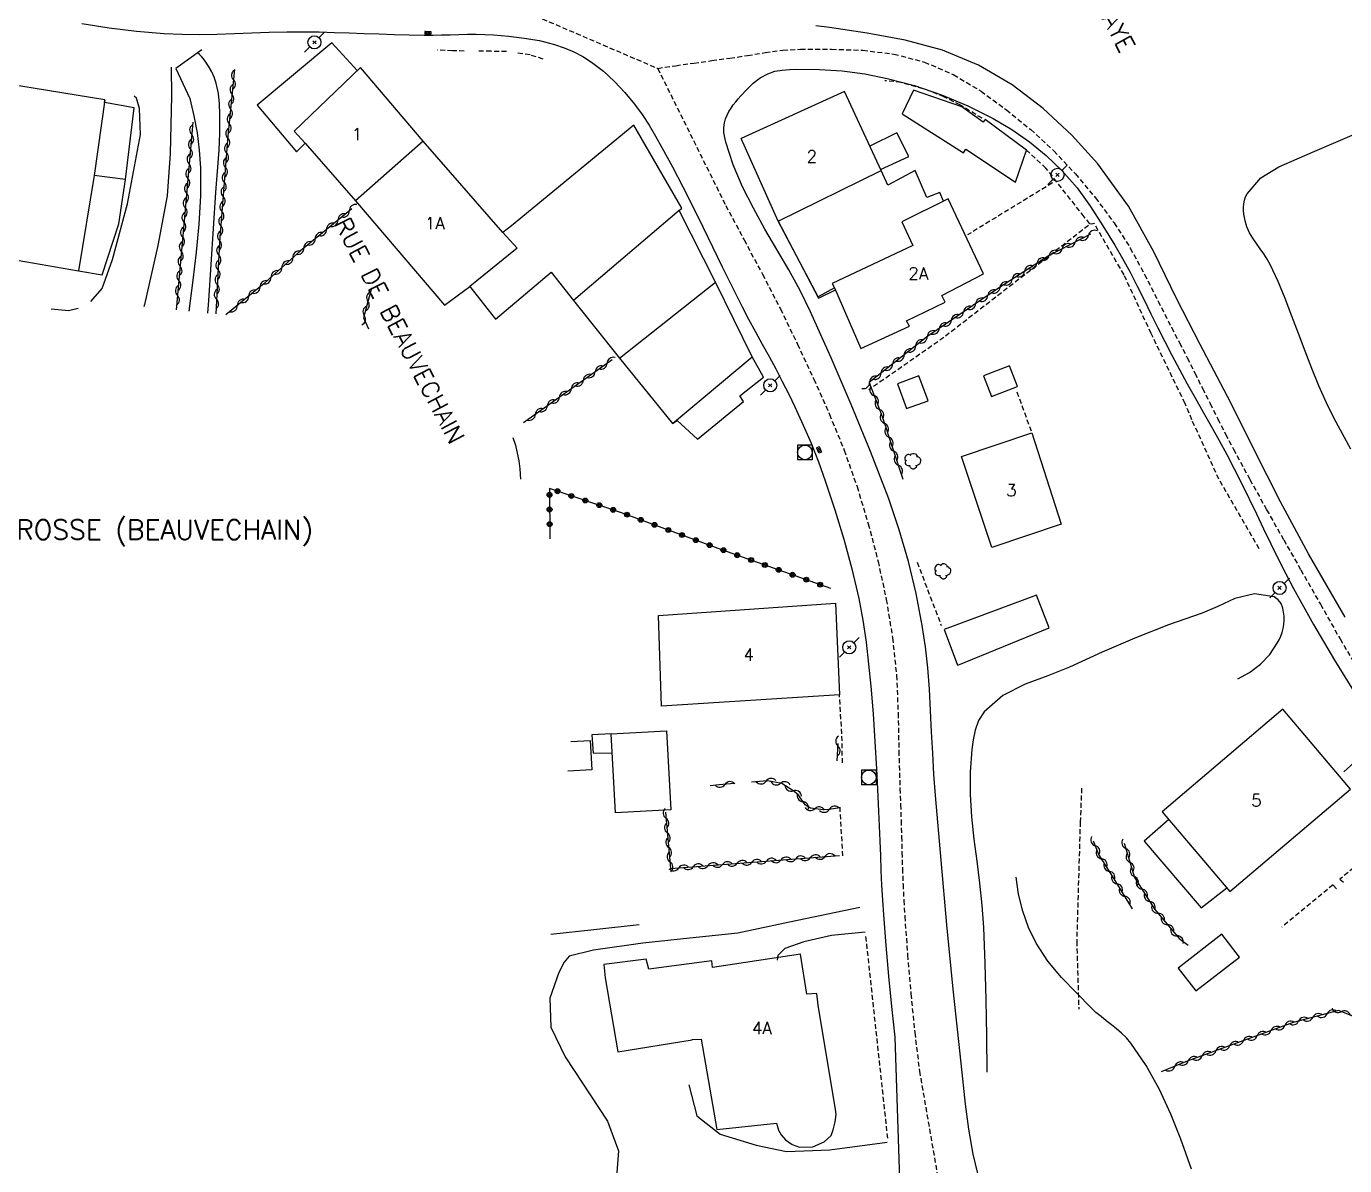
# Model space of a CAD drawing. Header units: millimetres. Extents: x 176000 to 177001, y 163000 to 164001.
# Drawn here: x 176378.6 to 176513.4, y 163182.1 to 163298.6 of the extents above; entities that cross this region are included whole.
import ezdxf
from ezdxf.enums import TextEntityAlignment as Align

# ---------------------------------------------------------------- set-up
doc = ezdxf.new("R2010")
doc.units = ezdxf.units.MM
doc.linetypes.add('DASHED', pattern=[0.75, 0.5, -0.25])
doc.layers.get('0').update_dxf_attribs({"linetype": 'CONTINUOUS'})
for name, color, linetype in [('W0001', 6, 'DASHED'), ('W0008', 7, 'CONTINUOUS'), ('W0014', 7, 'CONTINUOUS'), ('W0017', 7, 'CONTINUOUS'), ('W0101', 7, 'CONTINUOUS'), ('W0104', 1, 'CONTINUOUS'), ('W0112', 1, 'DASHED'), ('W0120', 7, 'CONTINUOUS'), ('W0211', 2, 'CONTINUOUS'), ('W0300', 7, 'CONTINUOUS'), ('W0310', 3, 'CONTINUOUS'), ('W0323', 7, 'CONTINUOUS'), ('W0401', 7, 'CONTINUOUS'), ('W0420', 7, 'CONTINUOUS'), ('W0473', 7, 'CONTINUOUS'), ('W0510', 5, 'CONTINUOUS'), ('W0980', 7, 'CONTINUOUS'), ('W0989', 7, 'CONTINUOUS'), ('W0991', 7, 'CONTINUOUS'), ('W1102', 7, 'CONTINUOUS')]:
    doc.layers.add(name, color=color, linetype=linetype)
doc.styles.get("Standard").update_dxf_attribs({"font": 'romans.shx', "width": 0.85})

# ---------------------------------------------------------------- blocks, each defined once
blk = doc.blocks.new('T473')
for p, q in [((-0.166667, 0.166667), (0.166667, -0.166667)), ((-0.166667, -0.166667), (0.166667, 0.166667)), ((0.500001, 0.500001), (1.000002, 1.000002)), ((-1.000002, -1.000002), (-0.500001, -0.500001))]:
    blk.add_line(p, q)
blk.add_ellipse((0, 0), major_axis=(0.471405, 0.471405), ratio=1, start_param=5.4977871438, end_param=11.780972451)
blk = doc.blocks.new('T300')
for p, q in [((-0.8, 0.51), (-0.86, 0.34)), ((-0.86, 0.34), (-0.86, 0.17)), ((-0.86, 0.17), (-0.74, 0.06)), ((-0.69, 0.63), (-0.8, 0.51)), ((-0.8, -0.06), (-0.74, 0.06)), ((-0.74, 0.06), (-0.69, 0.11)), ((-0.57, 0.69), (-0.69, 0.63)), ((-0.46, 0.69), (-0.57, 0.69)), ((-0.29, 0.63), (-0.46, 0.69)), ((-0.29, 0.63), (-0.17, 0.74)), ((-0.23, 0.57), (-0.29, 0.63)), ((-0.17, 0.74), (-0.06, 0.8)), ((-0.06, 0.8), (0.06, 0.8)), ((0.06, 0.8), (0.23, 0.74)), ((0.23, 0.74), (0.34, 0.63)), ((0.34, 0.63), (0.4, 0.51)), ((0.46, 0.46), (0.34, 0.46)), ((0.4, 0.51), (0.4, 0.46)), ((0.57, 0.4), (0.46, 0.46)), ((0.57, 0.4), (0.69, 0.29)), ((0.69, 0.29), (0.74, 0.17)), ((0.74, 0.06), (0.69, -0.17)), ((0.74, 0.17), (0.74, 0.06)), ((-0.8, -0.17), (-0.8, -0.06)), ((-0.8, -0.23), (-0.8, -0.17)), ((-0.74, -0.34), (-0.8, -0.23)), ((-0.69, -0.4), (-0.74, -0.34)), ((-0.51, -0.46), (-0.69, -0.4)), ((-0.4, -0.46), (-0.51, -0.46)), ((-0.4, -0.46), (-0.34, -0.46)), ((-0.34, -0.46), (-0.34, -0.4)), ((-0.34, -0.51), (-0.34, -0.46)), ((-0.29, -0.63), (-0.34, -0.51)), ((-0.17, -0.74), (-0.29, -0.63)), ((-0.06, -0.8), (-0.17, -0.74)), ((0.06, -0.8), (-0.06, -0.8)), ((0.17, -0.74), (0.06, -0.8)), ((0.23, -0.69), (0.17, -0.74)), ((0.29, -0.46), (0.23, -0.46)), ((0.29, -0.63), (0.23, -0.69)), ((0.46, -0.4), (0.29, -0.46)), ((0.34, -0.51), (0.29, -0.63)), ((0.34, -0.51), (0.34, -0.46)), ((0.57, -0.34), (0.46, -0.4)), ((0.63, -0.29), (0.57, -0.34)), ((0.69, -0.17), (0.63, -0.29))]:
    blk.add_line(p, q)
blk = doc.blocks.new('T420')
for p, q in [((0.75, 0.75), (-0.75, 0.75)), ((-0.75, 0.75), (-0.75, -0.75)), ((0.75, 0.75), (0.75, -0.75)), ((0.75, -0.75), (-0.75, -0.75))]:
    blk.add_line(p, q)
blk.add_ellipse((0, 0), major_axis=(-0.53, 0.53), ratio=1, start_param=3.926991, end_param=10.210176)
blk = doc.blocks.new('T401')
for p, q in [((-0.3, 0.3), (0, 0.3)), ((-0.3, -0.25), (-0.3, 0.3)), ((-0.3, 0.15), (0, 0.15)), ((-0.3, 0), (0, 0)), ((0, 0.3), (0, -0.25)), ((-0.3, -0.15), (0, -0.15)), ((-0.3, -0.25), (-0.3, -0.3)), ((-0.3, -0.3), (0, -0.3)), ((0, -0.3), (0, -0.25))]:
    blk.add_line(p, q)
blk = doc.blocks.new('t310o')
at = {"color": 0, "linetype": 'Continuous'}
for centre, start, end in [((-0.5, 0.38), 216.8699, 323.1304), ((0.5, -0.37), 36.8699, 143.1303)]:
    blk.add_arc(centre, 0.625, start, end, dxfattribs=at)
blk = doc.blocks.new('t323o')
at = {"color": 0, "linetype": 'Continuous'}
for radius in [0.25, 0.15]:
    blk.add_circle((0, 0), radius, dxfattribs=at)

msp = doc.modelspace()

# ---------------------------------------------------------------- linework, layer by layer
at = {"layer": 'W0001'}
for points in [[(176429.26, 163300.23), (176443.13, 163294.28)], [(176443.13, 163294.28), (176444.98, 163294.55), (176446.83, 163294.82), (176448.67, 163295.07), (176450.52, 163295.33), (176452.32, 163295.59), (176454.12, 163295.89), (176455.92, 163296.13), (176457.74, 163296.23), (176460.91, 163296.24), (176464.1, 163296.13), (176467.28, 163295.74), (176470.4, 163294.92), (176473.39, 163293.63), (176476.18, 163291.95), (176478.78, 163290.04), (176481.27, 163288.01), (176483.63, 163285.84), (176485.83, 163283.5), (176487.88, 163281.04), (176489.79, 163278.47), (176491.44, 163275.9), (176492.9, 163273.21), (176494.28, 163270.48), (176495.66, 163267.78), (176496.47, 163266.23), (176497.26, 163264.68), (176498.04, 163263.12), (176498.82, 163261.56), (176499.6, 163260), (176500.38, 163258.44), (176501.18, 163256.89), (176501.99, 163255.34), (176503.67, 163252.24), (176505.38, 163249.15), (176507.12, 163246.07), (176508.87, 163243), (176510.87, 163239.48), (176512.88, 163235.95), (176514.94, 163232.46)], [(176443.13, 163294.28), (176450.08, 163280.27), (176451.96, 163276.75), (176453.84, 163273.23), (176455.67, 163269.68), (176457.42, 163266.09), (176459.08, 163262.5), (176460.69, 163258.9), (176462.19, 163255.24), (176463.51, 163251.51), (176464.66, 163247.7), (176465.66, 163243.86), (176466.49, 163239.97), (176467.14, 163236.05), (176467.54, 163232.21), (176467.71, 163228.34), (176467.78, 163224.48), (176467.9, 163220.63), (176467.96, 163218.99), (176468.01, 163217.36), (176468.06, 163215.73), (176468.1, 163214.1), (176468.15, 163212.47), (176468.21, 163210.84), (176468.29, 163209.2), (176468.39, 163207.57), (176468.67, 163203.61), (176469.01, 163199.65), (176469.41, 163195.69), (176469.89, 163191.75), (176472.37, 163177.39)]]:
    msp.add_lwpolyline(points, dxfattribs=at)
at = {"layer": 'W0008'}
for points in [[(176513.42, 163238.16), (176511.52, 163241.39), (176509.67, 163244.65), (176508.22, 163247.29), (176506.81, 163249.96), (176505.44, 163252.64), (176504.08, 163255.33), (176502.73, 163258.03), (176501.37, 163260.71), (176499.99, 163263.39), (176498.57, 163266.05), (176496.18, 163270.74), (176493.84, 163275.51), (176491.25, 163280.19), (176488.12, 163284.52), (176485.46, 163287.46), (176482.54, 163290.18), (176479.36, 163292.59), (176475.91, 163294.61), (176472.25, 163296.14), (176468.42, 163297.17), (176464.55, 163297.88), (176460.69, 163298.45), (176459.28, 163298.61)], [(176466.58, 163293.24), (176469.39, 163292.51), (176472.15, 163291.58), (176474.83, 163290.45), (176477.43, 163289.14), (176479.32, 163288.01), (176481.13, 163286.75), (176482.85, 163285.36), (176484.45, 163283.84), (176486, 163282.06), (176487.37, 163280.15), (176488.64, 163278.18), (176489.86, 163276.19), (176490.66, 163274.82), (176491.42, 163273.43), (176492.15, 163272.02), (176492.86, 163270.6), (176493.55, 163269.18), (176494.25, 163267.76), (176494.96, 163266.35), (176495.69, 163264.94), (176496.47, 163263.48), (176497.27, 163262.03), (176498.08, 163260.58), (176498.89, 163259.14), (176499.7, 163257.69), (176500.51, 163256.24), (176501.3, 163254.78), (176502.07, 163253.32), (176502.85, 163251.8), (176503.6, 163250.27), (176504.34, 163248.73), (176505.07, 163247.19), (176505.81, 163245.65), (176506.55, 163244.12), (176507.33, 163242.6), (176508.13, 163241.1), (176510.18, 163237.42), (176512.31, 163233.78), (176514.52, 163230.19)], [(176476.13, 163180.15), (176475.38, 163183.26), (176474.92, 163185.81), (176474.58, 163188.38), (176474.31, 163190.96), (176474.04, 163193.53), (176473.33, 163200.12), (176472.69, 163206.72), (176472.1, 163213.32), (176471.52, 163219.93), (176471.36, 163222.1), (176471.24, 163224.27), (176471.13, 163226.44), (176471.03, 163228.62), (176470.9, 163230.79), (176470.73, 163232.97), (176470.5, 163235.14), (176470.18, 163237.3), (176469.55, 163240.59), (176468.76, 163243.86), (176467.83, 163247.08), (176466.75, 163250.26)], [(176467.38, 163195.22), (176467.98, 163176.52)]]:
    msp.add_lwpolyline(points, dxfattribs=at)
at = {"layer": 'W0014'}
for points in [[(176384.26, 163298.87), (176387.05, 163298.42), (176389.87, 163298.07), (176392.69, 163297.84), (176394.48, 163297.76), (176396.27, 163297.74), (176398.07, 163297.77), (176399.86, 163297.83), (176401.64, 163297.9), (176403.43, 163297.97), (176405.22, 163298.02), (176407.01, 163298.02), (176408.54, 163298), (176410.08, 163297.96), (176411.61, 163297.91), (176413.14, 163297.85), (176414.67, 163297.8), (176416.2, 163297.74), (176417.74, 163297.7), (176419.27, 163297.67), (176420.16, 163297.67), (176421.04, 163297.69), (176421.92, 163297.72), (176422.81, 163297.74), (176423.69, 163297.77), (176424.58, 163297.77), (176425.46, 163297.75), (176426.35, 163297.7), (176427.92, 163297.57), (176429.49, 163297.38), (176431.05, 163297.11), (176432.58, 163296.71), (176433.58, 163296.37), (176434.55, 163295.97), (176435.48, 163295.48), (176436.37, 163294.92), (176437.6, 163293.98), (176438.73, 163292.93), (176439.78, 163291.8), (176440.77, 163290.63), (176441.56, 163289.57), (176442.26, 163288.47), (176442.92, 163287.33), (176443.56, 163286.2), (176444.66, 163284.2), (176445.71, 163282.17), (176446.74, 163280.14), (176447.74, 163278.09), (176448.73, 163276.03), (176449.72, 163273.98), (176450.73, 163271.94), (176451.76, 163269.9), (176452.43, 163268.62), (176453.12, 163267.35), (176453.81, 163266.08), (176454.51, 163264.82), (176455.2, 163263.54), (176455.87, 163262.27), (176456.53, 163260.98), (176457.16, 163259.67), (176458.01, 163257.81), (176458.81, 163255.94), (176459.57, 163254.04), (176460.26, 163252.12), (176461.25, 163249.15), (176462.17, 163246.15), (176462.99, 163243.12), (176463.69, 163240.06), (176464.11, 163237.84), (176464.43, 163235.6), (176464.69, 163233.35), (176464.93, 163231.1), (176465.17, 163228.29), (176465.34, 163225.46), (176465.49, 163222.64), (176465.63, 163219.82), (176465.71, 163218.31), (176465.78, 163216.8), (176465.84, 163215.28), (176465.89, 163213.77), (176465.95, 163212.26), (176466.02, 163210.75), (176466.1, 163209.24), (176466.2, 163207.73), (176466.44, 163204.59), (176466.71, 163201.47), (176467.03, 163198.34), (176467.38, 163195.22)], [(176466.75, 163250.26), (176464.88, 163255.1), (176462.92, 163259.9), (176460.88, 163264.67), (176458.76, 163269.4), (176457.7, 163271.57), (176456.53, 163273.69), (176455.32, 163275.77), (176454.1, 163277.85), (176452.91, 163279.98), (176451.81, 163282.16), (176450.86, 163284.41), (176450.1, 163286.74), (176449.98, 163287.22), (176449.9, 163287.71), (176449.88, 163288.21), (176449.95, 163288.71), (176450.07, 163289.11), (176450.23, 163289.49), (176450.41, 163289.86), (176450.63, 163290.21), (176450.86, 163290.54), (176451.11, 163290.86), (176451.37, 163291.17), (176451.63, 163291.47), (176452.23, 163292.13), (176452.88, 163292.75), (176453.6, 163293.3), (176454.4, 163293.73), (176455.11, 163293.98), (176455.85, 163294.11), (176456.6, 163294.16), (176457.34, 163294.19), (176459.66, 163294.17), (176461.99, 163294.01), (176464.29, 163293.71), (176466.58, 163293.25)]]:
    msp.add_lwpolyline(points, dxfattribs=at)
at = {"layer": 'W0017'}
for points in [[(176393.39, 163294.4), (176393.43, 163291.44), (176393.3, 163285.56), (176392.99, 163281.23), (176392.04, 163276.18), (176390.67, 163270.14), (176390.61, 163269.91)], [(176385.19, 163270.44), (176386.33, 163271.78), (176387.4, 163274.73), (176388.93, 163280.43), (176390.25, 163287.5), (176390.16, 163290.16), (176389.87, 163291.23), (176389.62, 163291.42)], [(176381.13, 163269.69), (176382.92, 163269.53), (176383.89, 163269.77)], [(176463.79, 163208.48), (176456.6, 163206.98), (176451.34, 163205.84), (176445.11, 163205.21), (176441.61, 163204.83), (176436.56, 163204.1), (176434.08, 163203.49), (176433.57, 163202.9), (176433.04, 163201.84), (176432.12, 163199.19), (176432.22, 163196.24), (176433.67, 163193.21), (176438, 163186.64), (176439.12, 163183.6), (176438.93, 163180.94), (176438.14, 163178.74)], [(176464.34, 163205.97), (176460.89, 163205.61), (176458.06, 163204.96), (176456.13, 163204.3), (176455.4, 163203.56), (176455.34, 163203.08)], [(176446.33, 163190.36), (176447.14, 163187.19), (176449.51, 163185.29), (176453.2, 163184.18), (176456.3, 163183.53), (176460.74, 163183.69), (176466.6, 163184.49)]]:
    msp.add_lwpolyline(points, dxfattribs=at)
at = {"layer": 'W0101'}
for points in [[(176419.15, 163286.84), (176412.76, 163294.35), (176405.97, 163287.84)], [(176455.46, 163278.65), (176465.97, 163283.82), (176462.22, 163291.91), (176451.66, 163287.11)], [(176405.97, 163287.84), (176407.09, 163286.62), (176412.25, 163280.75)], [(176427.31, 163277.51), (176419.15, 163286.84)], [(176455.46, 163278.65), (176451.66, 163287.11)], [(176412.25, 163280.75), (176421.34, 163270.06), (176423.94, 163271.99), (176423.94, 163271.97)], [(176463.88, 163265.65), (176468.87, 163267.91), (176468.56, 163268.48), (176472.51, 163270.36), (176472.19, 163271.06), (176476.43, 163273.27), (176472.83, 163280.95), (176468.1, 163278.58), (176469.2, 163276.16), (176460.95, 163272.28), (176461.19, 163271.83)], [(176427.31, 163277.51), (176428.78, 163275.9), (176423.94, 163271.99)], [(176461.19, 163271.83), (176463.88, 163265.65)], [(176461.71, 163230.23), (176443.52, 163229.07), (176443.2, 163238.32), (176461.29, 163239.61)], [(176461.29, 163239.61), (176461.71, 163230.23)]]:
    msp.add_lwpolyline(points, dxfattribs=at)
for points in [[(176481.36, 163257.02), (176484.36, 163247.67), (176477.28, 163245.29), (176474.18, 163254.6)], [(176507.05, 163228.74), (176494.7, 163218.27), (176501.61, 163210.12), (176513.96, 163220.59)], [(176461.29, 163187.84), (176459.54, 163198.5), (176459.41, 163199.67), (176458.36, 163199.62), (176457.74, 163203.7), (176448.75, 163202.33), (176448.67, 163203.03), (176442.21, 163202.17), (176441.96, 163203.21), (176437.63, 163202.66), (176437.75, 163201.3), (176439.05, 163193.72), (176446.66, 163194.96), (176446.66, 163194.98), (176447.59, 163195.02), (176449.18, 163185.79), (176455.28, 163186.41), (176455.47, 163185.71), (176455.74, 163185.22), (176456.21, 163184.72), (176456.87, 163184.25), (176457.62, 163183.97), (176458.98, 163184), (176460.15, 163184.52), (176460.87, 163185.17), (176461.07, 163185.76), (176461.27, 163186.57), (176461.36, 163187.3)]]:
    msp.add_lwpolyline(points, close=True, dxfattribs=at)
at = {"layer": 'W0104'}
for points in [[(176412.45, 163294.04), (176409.83, 163296.9), (176402.19, 163290.5), (176406.2, 163285.74), (176407.09, 163286.62)], [(176386.6, 163290.79), (176386.63, 163291.06), (176373.4, 163293.21), (176370.56, 163275.89), (176383.91, 163273.58)], [(176386.63, 163291.06), (176385.54, 163283.33), (176383.91, 163273.58)], [(176389.61, 163290.25), (176386.6, 163290.79)], [(176383.91, 163273.58), (176383.92, 163273.57), (176386.35, 163273.18), (176388.04, 163278.39), (176388.73, 163282.93), (176388.73, 163282.92), (176389.61, 163290.25)], [(176423.94, 163271.97), (176426.55, 163268.65), (176432.24, 163273.43), (176434.53, 163270.55), (176439.22, 163264.64), (176444.66, 163257.95), (176445.12, 163258.27), (176447.21, 163256.35), (176451.89, 163260.23), (176451.52, 163260.79), (176453.94, 163262.7), (176452.8, 163264.78), (176449.04, 163272.4), (176445.34, 163279.74), (176445.61, 163279.99), (176440.69, 163288.46)], [(176440.69, 163288.46), (176428.19, 163278.18), (176427.31, 163277.51)], [(176465.92, 163283.93), (176468.82, 163285.27), (176467.56, 163287.67), (176464.82, 163286.31)], [(176472.35, 163280.71), (176471.96, 163281.58), (176470.63, 163281.07), (176469.45, 163283.84), (176466.67, 163282.34), (176465.97, 163283.82)], [(176388.73, 163282.93), (176385.54, 163283.33), (176385.55, 163283.32)], [(176445.34, 163279.74), (176434.53, 163270.55), (176439.22, 163264.64), (176449.04, 163272.4)], [(176455.38, 163278.78), (176459.57, 163270.77), (176461.32, 163271.63)], [(176461.19, 163271.83), (176459.53, 163270.91), (176455.46, 163278.65)], [(176444.66, 163257.95), (176452.8, 163264.78)], [(176473.8, 163233.24), (176483.16, 163237.07), (176481.84, 163240.41), (176472.42, 163236.89)], [(176472.42, 163236.89), (176473.79, 163233.24)], [(176438.37, 163226.22), (176436.41, 163226.14), (176436.52, 163224.27), (176438.48, 163224.3)], [(176436.24, 163225.56), (176436.4, 163222.54), (176433.94, 163222.41)], [(176434.26, 163225.45), (176436.24, 163225.56)], [(176495.38, 163217.48), (176492.87, 163215.25), (176498.69, 163208.45), (176501.3, 163210.49)]]:
    msp.add_lwpolyline(points, dxfattribs=at)
for points in [[(176480.83, 163285.91), (176476.59, 163289.05), (176476.4, 163288.76), (176474.21, 163290.35), (176469.27, 163292.04), (176468.11, 163289.63), (176474.38, 163285.64), (176474.63, 163286.02), (176479.69, 163282.64)], [(176479.1, 163263.87), (176476.43, 163262.85), (176477.24, 163260.73), (176479.91, 163261.76)], [(176469.84, 163262.83), (176467.64, 163262.03), (176468.57, 163259.49), (176470.77, 163260.29)], [(176444.03, 163226.54), (176444.49, 163218.47), (176438.83, 163218.14), (176438.37, 163226.22)], [(176500.8, 163205.74), (176496.33, 163202.27), (176498.14, 163199.94), (176502.61, 163203.41)]]:
    msp.add_lwpolyline(points, close=True, dxfattribs=at)
at = {"layer": 'W0112'}
for points in [[(176423.35, 163296.05), (176422.15, 163296.08), (176420.64, 163296.14)], [(176427.67, 163295.99), (176426.09, 163296.02), (176424.6, 163296.04)], [(176431.42, 163295.22), (176430.08, 163295.66), (176428.65, 163295.87)], [(176476.3, 163289.17), (176474.07, 163290.53), (176472.39, 163291.36), (176470.98, 163291.96), (176468.02, 163292.84), (176466.36, 163293.02)], [(176504.63, 163245.15), (176500.5, 163252.26), (176497.74, 163258.34), (176497.04, 163260.02), (176493.57, 163267.17), (176490.8, 163273.17), (176487.75, 163278.42), (176487.49, 163278.36), (176487.29, 163278.38), (176486.72, 163279.11), (176482.82, 163284.08), (176480.83, 163285.91)], [(176483.48, 163282.56), (176474.79, 163277.25)], [(176487.17, 163278.22), (176472.38, 163266.76), (176464.72, 163261.41)], [(176481.33, 163257.17), (176479.8, 163261.41)], [(176469.65, 163243.78), (176472.11, 163237.32)], [(176462.02, 163223.26), (176461.96, 163226.24), (176461.71, 163230.23)], [(176486.46, 163220.67), (176486.32, 163217.24), (176485.96, 163205.03), (176486.17, 163198.08)], [(176462.06, 163213.75), (176461.77, 163218.73)], [(176517.75, 163215.41), (176512.86, 163211.38), (176513.25, 163211.07)], [(176512.52, 163210.4), (176512.17, 163210.8), (176506.94, 163206.47)], [(176466.65, 163184.88), (176464.4, 163205.73)]]:
    msp.add_lwpolyline(points, dxfattribs=at)
at = {"layer": 'W0120'}
msp.add_lwpolyline([(176396.55, 163296.18), (176393.88, 163294.25), (176395.32, 163291.18)], dxfattribs=at)
at = {"layer": 'W0211'}
for points in [[(176513.99, 163255.35), (176513.12, 163256.91), (176512.29, 163258.49), (176511.5, 163260.09), (176510.71, 163261.83), (176509.99, 163263.6), (176509.3, 163265.37), (176508.64, 163267.16), (176507.97, 163268.95), (176507.28, 163270.73), (176506.54, 163272.48), (176505.74, 163274.22), (176505.43, 163274.78), (176505.08, 163275.32), (176504.71, 163275.84), (176504.33, 163276.36), (176503.97, 163276.9), (176503.63, 163277.47), (176503.36, 163278.07), (176503.17, 163278.7), (176503.1, 163279.04), (176503.04, 163279.38), (176503.01, 163279.73), (176503.01, 163280.08), (176503.04, 163280.44), (176503.11, 163280.79), (176503.22, 163281.13), (176503.39, 163281.46), (176504.8, 163283.07), (176506.61, 163284.21), (176508.51, 163285.03), (176510.31, 163285.81), (176518.41, 163289.3)], [(176497.71, 163181.71), (176496.61, 163184.79), (176495.57, 163187.35), (176494.41, 163189.88), (176493.07, 163192.32), (176491.48, 163194.62), (176491.04, 163195.14), (176490.55, 163195.62), (176490.04, 163196.06), (176489.51, 163196.48), (176488.98, 163196.9), (176488.45, 163197.32), (176487.93, 163197.75), (176487.45, 163198.22), (176485.93, 163199.75), (176484.42, 163201.32), (176483.01, 163203), (176481.82, 163204.84), (176481.05, 163206.44), (176480.45, 163208.11), (176480.01, 163209.83), (176479.76, 163211.58)]]:
    msp.add_lwpolyline(points, dxfattribs=at)
at = {"layer": 'W0300'}
for points in [[(176428.34, 163256.52), (176428.58, 163255.74), (176428.78, 163254.94), (176428.93, 163254.14), (176429.03, 163253.32), (176429.11, 163252.26)], [(176502.42, 163231.87), (176503.64, 163232.52), (176504.74, 163233.35), (176505.69, 163234.35), (176506.47, 163235.49), (176506.66, 163235.85), (176506.82, 163236.23), (176506.96, 163236.61), (176507.07, 163237.01), (176507.14, 163237.42), (176507.17, 163237.83), (176507.16, 163238.25), (176507.11, 163238.66), (176507.02, 163239.1), (176506.85, 163239.55), (176506.56, 163239.95), (176506.14, 163240.24), (176504.13, 163240.55), (176502.13, 163240.06), (176500.38, 163239.24), (176498.8, 163238.57), (176495.33, 163237.38), (176491.91, 163236.03), (176488.55, 163234.57), (176485.22, 163233.05), (176483.01, 163232.16), (176480.68, 163231.3), (176478.4, 163230.15), (176476.49, 163228.48), (176475.92, 163227.6), (176475.58, 163226.61), (176475.38, 163225.61), (176475.25, 163224.62), (176475.07, 163222.33), (176475.07, 163220.03), (176475.21, 163217.74), (176475.46, 163215.47), (176475.75, 163213.22), (176476.03, 163210.96), (176476.28, 163208.71), (176476.43, 163206.44), (176476.57, 163202.74), (176476.68, 163199.04), (176476.75, 163195.34), (176476.78, 163191.64)], [(176441.24, 163206.71), (176436.59, 163206.18), (176432.2, 163205.71)]]:
    msp.add_lwpolyline(points, dxfattribs=at)
at = {"layer": 'W0310'}
for points in [[(176399.86, 163294.16), (176399.2, 163287.37), (176398.33, 163276.49), (176397.95, 163269.18)], [(176395.6, 163288.79), (176394.78, 163279.45), (176393.9, 163269.58)], [(176411.86, 163279.92), (176406.62, 163275.63), (176402.74, 163272.14), (176399, 163269.08)], [(176487.38, 163277.32), (176483.15, 163275.16), (176478.08, 163271.87), (176470.74, 163266.88), (176464.75, 163262.15), (176466.07, 163258.69), (176468.19, 163252.29)], [(176413.87, 163271.81), (176413.06, 163268.76), (176413.58, 163267.64)], [(176438.47, 163264.49), (176429.41, 163258.03)], [(176461.49, 163223.49), (176461.57, 163225.26)], [(176519.34, 163221.39), (176516.92, 163223.02), (176514.32, 163223.3), (176513.27, 163222.34)], [(176450.94, 163221.14), (176449.41, 163221.03), (176448.51, 163220.93)], [(176461.55, 163218.62), (176460.41, 163218.48), (176459.82, 163218.49), (176458.74, 163218.64), (176458.21, 163218.96), (176457.57, 163219.92), (176457.05, 163220.37), (176455.82, 163221.15), (176454.35, 163221.42), (176452.72, 163221.29)], [(176443.92, 163218.23), (176444.45, 163212.45), (176461.73, 163213.8)], [(176491.67, 163208.35), (176489.61, 163211.67), (176488.24, 163213.9), (176487.69, 163215.25)], [(176490.82, 163215.05), (176491.88, 163211.55), (176493.94, 163208.27), (176496.42, 163205.32), (176497.36, 163204.62)], [(176514.43, 163197.28), (176514.19, 163197.38), (176512.73, 163197.93), (176508.09, 163196.72), (176497.26, 163192.75), (176494.59, 163191.66)]]:
    msp.add_lwpolyline(points, dxfattribs=at)
at = {"layer": 'W0323'}
msp.add_lwpolyline([(176460.83, 163241.11), (176449.7, 163245.06), (176439.43, 163248.84), (176432.07, 163251.32), (176432.1, 163246.18)], dxfattribs=at)
at = {"layer": 'W0510'}
for points in [[(176397.15, 163269.26), (176397.25, 163270.54), (176397.5, 163274.22), (176397.73, 163277.9), (176397.96, 163281.59), (176398.02, 163282.46), (176398.09, 163283.32), (176398.16, 163284.19), (176398.23, 163285.05), (176398.29, 163285.92), (176398.34, 163286.78), (176398.37, 163287.65), (176398.37, 163288.52), (176398.36, 163289.58), (176398.33, 163290.65), (176398.23, 163291.72), (176398.01, 163292.77), (176397.81, 163293.37), (176397.54, 163293.94), (176397.23, 163294.49), (176396.89, 163295.02), (176396.71, 163295.26), (176396.51, 163295.49), (176396.29, 163295.7), (176396.06, 163295.9)], [(176395.32, 163291.19), (176395.73, 163289.44), (176396.05, 163287.68), (176396.27, 163285.9), (176396.39, 163284.11), (176396.4, 163281.23), (176396.23, 163278.35), (176395.94, 163275.49), (176395.62, 163272.63), (176395.22, 163269.45)]]:
    msp.add_lwpolyline(points, dxfattribs=at)
at = {"layer": 'W1102'}
msp.add_lwpolyline([(176419.15, 163286.84), (176412.25, 163280.75)], dxfattribs=at)

# ---------------------------------------------------------------- block references
at = {"layer": 'W0300'}
for p in [(176469.26, 163254.11), (176472.33, 163242.85)]:
    msp.add_blockref('T300', p, dxfattribs=at)
at = {"layer": 'W0310'}
for p, rotation in [((176399.76, 163293.11), 264.4263759446088), ((176399.61, 163291.62), 264.4263759446088), ((176399.47, 163290.12), 264.4263759446088), ((176399.32, 163288.63), 264.4263759446088), ((176395.49, 163287.51), 264.9670326465151), ((176399.18, 163287.14), 265.432150359543), ((176395.36, 163286.02), 264.9670326465151), ((176399.06, 163285.64), 265.432150359543), ((176395.22, 163284.52), 264.9670326465151), ((176398.94, 163284.15), 265.432150359543), ((176395.09, 163283.03), 264.9670326465151), ((176394.96, 163281.53), 264.9670326465151), ((176398.82, 163282.65), 265.432150359543), ((176398.7, 163281.16), 265.432150359543), ((176394.83, 163280.04), 264.9670326465151), ((176398.58, 163279.66), 265.432150359543), ((176411.6, 163279.72), 219.3310782447827), ((176394.7, 163278.55), 264.9179898456454), ((176398.46, 163278.17), 265.432150359543), ((176409.28, 163277.81), 219.3310782447827), ((176410.44, 163278.76), 219.3310782447827), ((176394.56, 163277.05), 264.9179898456454), ((176398.34, 163276.67), 265.432150359543), ((176408.12, 163276.86), 219.3310782447827), ((176485.82, 163276.52), 207.0775703740611), ((176487.16, 163277.21), 207.0775703740611), ((176394.43, 163275.56), 264.9179898456454), ((176398.26, 163275.17), 267.0035374082415), ((176405.83, 163274.92), 221.9717114949358), ((176406.96, 163275.91), 219.3310782447827), ((176483.15, 163275.16), 207.0775703740611), ((176484.48, 163275.84), 207.0775703740611), ((176394.3, 163274.06), 264.9179898456454), ((176398.18, 163273.67), 267.0035374082415), ((176404.72, 163273.92), 221.9717114949358), ((176481.89, 163274.34), 213.0035926198838), ((176394.17, 163272.57), 264.9179898456454), ((176398.1, 163272.18), 267.0035374082415), ((176403.6, 163272.92), 221.9717114949358), ((176479.37, 163272.71), 213.0035926198838), ((176480.63, 163273.53), 213.0035926198838), ((176394.03, 163271.07), 264.9179898456454), ((176398.02, 163270.68), 267.0035374082415), ((176401.32, 163270.98), 219.2983500124218), ((176402.48, 163271.93), 219.2983500124218), ((176476.88, 163271.05), 214.2005359860592), ((176478.12, 163271.89), 213.0035926198838), ((176400.16, 163270.03), 219.2983500124218), ((176413.51, 163270.46), 255.169381282372), ((176475.63, 163270.21), 214.2005359860592), ((176413.13, 163269.01), 255.169381282372), ((176473.15, 163268.52), 214.2005359860592), ((176474.39, 163269.36), 214.2005359860592), ((176470.68, 163266.83), 218.2579324215346), ((176471.91, 163267.68), 214.2005359860592), ((176469.5, 163265.9), 218.2579324215346), ((176468.32, 163264.97), 218.2579324215346), ((176436.74, 163263.26), 215.4790417807803), ((176437.96, 163264.13), 215.4790417807803), ((176465.96, 163263.11), 218.2579324215346), ((176467.14, 163264.04), 218.2579324215346), ((176434.29, 163261.52), 215.4790417807803), ((176435.52, 163262.39), 215.4790417807803), ((176464.79, 163262.18), 218.2579324215346), ((176433.07, 163260.65), 215.4790417807803), ((176465.26, 163260.8), 290.8400166727934), ((176430.63, 163258.9), 215.4790417807803), ((176431.85, 163259.78), 215.4790417807803), ((176465.79, 163259.4), 290.8400166727934), ((176466.3, 163257.98), 288.4026937430526), ((176466.77, 163256.56), 288.4026937430526), ((176467.25, 163255.14), 288.4026937430526), ((176467.72, 163253.71), 288.4026937430526), ((176461.56, 163224.99), 87.50622805233347), ((176450.01, 163221.07), 183.947746590912), ((176454.21, 163221.4), 184.382586887832), ((176455.69, 163221.18), 169.9210766905441), ((176456.98, 163220.42), 147.4591968973622), ((176457.97, 163219.31), 123.7176334514769), ((176443.97, 163217.61), 275.3294063121974), ((176459.19, 163218.58), 172.204088293298), ((176460.68, 163218.52), 186.7243530936303), ((176444.11, 163216.11), 275.3294063121974), ((176444.25, 163214.62), 275.3294063121974), ((176487.87, 163214.8), 112.3481083475689), ((176490.98, 163214.51), 286.8838459862916), ((176444.39, 163213.13), 275.3294063121974), ((176457.24, 163213.45), 4.462625466502677), ((176458.74, 163213.57), 4.462625466502677), ((176460.23, 163213.69), 4.462625466502677), ((176488.52, 163213.45), 121.6333681161193), ((176491.41, 163213.08), 286.8838459862916), ((176445.28, 163212.52), 4.462625466502677), ((176446.77, 163212.64), 4.462625466502677), ((176448.27, 163212.75), 4.462625466502677), ((176449.76, 163212.87), 4.462625466502677), ((176451.26, 163212.99), 4.462625466502677), ((176452.75, 163213.1), 4.462625466502677), ((176454.25, 163213.22), 4.462625466502677), ((176455.74, 163213.34), 4.462625466502677), ((176489.31, 163212.17), 121.6333681161193), ((176491.85, 163211.64), 286.8838459862916), ((176490.09, 163210.9), 121.7072938299943), ((176492.62, 163210.36), 302.1827398003774), ((176490.88, 163209.62), 121.7072938299943), ((176493.42, 163209.09), 302.1827398003774), ((176494.28, 163207.87), 309.9538576683245), ((176495.24, 163206.72), 309.9538576683245), ((176496.21, 163205.57), 309.9538576683245), ((176510.1, 163197.25), 194.5756047491621), ((176511.56, 163197.62), 194.5756047491621), ((176513, 163197.83), 159.336587055921), ((176505.82, 163195.89), 200.1395650916589), ((176507.23, 163196.41), 200.1395650916589), ((176508.65, 163196.87), 194.5756047491621), ((176501.59, 163194.34), 200.1395650916589), ((176503, 163194.86), 200.1395650916589), ((176504.41, 163195.37), 200.1395650916589), ((176498.78, 163193.31), 200.1395650916589), ((176500.19, 163193.82), 200.1395650916589), ((176495.98, 163192.23), 202.1636151112301), ((176497.37, 163192.79), 200.1395650916589)]:
    msp.add_blockref('t310o', p, dxfattribs=dict(at, rotation=rotation))
at = {"layer": 'W0323'}
for p, rotation in [((176432.07, 163250.68), 270.3162011387166), ((176432.89, 163251.04), 161.4320170999241), ((176434.31, 163250.56), 161.4320170999241), ((176435.73, 163250.09), 161.4320170999241), ((176432.08, 163249.18), 270.3162011387166), ((176437.16, 163249.61), 161.4320170999241), ((176438.58, 163249.13), 161.4320170999241), ((176439.99, 163248.64), 159.7896227832935), ((176432.09, 163247.68), 270.3162011387166), ((176441.4, 163248.12), 159.7896227832935), ((176442.81, 163247.6), 159.7896227832935), ((176444.22, 163247.08), 159.7896227832935), ((176445.62, 163246.56), 159.7896227832935), ((176447.03, 163246.04), 159.7896227832935), ((176448.44, 163245.53), 159.7896227832935), ((176449.85, 163245.01), 160.4378402380893), ((176451.26, 163244.51), 160.4378402380893), ((176452.68, 163244.01), 160.4378402380893), ((176454.09, 163243.5), 160.4378402380893), ((176455.5, 163243), 160.4378402380893), ((176456.92, 163242.5), 160.4378402380893), ((176458.33, 163242), 160.4378402380893), ((176459.74, 163241.49), 160.4378402380893)]:
    msp.add_blockref('t323o', p, dxfattribs=dict(at, rotation=rotation))
at = {"layer": 'W0401'}
for p, rotation in [((176419.63, 163297.76), 269.8650329575224), ((176459.48, 163255.2), 201.7770696123889)]:
    msp.add_blockref('T401', p, dxfattribs=dict(at, rotation=rotation))
at = {"layer": 'W0420'}
for p in [(176458.18, 163255.01), (176464.71, 163221.78)]:
    msp.add_blockref('T420', p, dxfattribs=at)
at = {"layer": 'W0473'}
for p in [(176408.04, 163296.94), (176484, 163283.39), (176454.64, 163261.87), (176506.7, 163241.15), (176462.71, 163235.08)]:
    msp.add_blockref('T473', p, dxfattribs=at)

# ---------------------------------------------------------------- texts
at = {"layer": 'W0980'}
msp.add_text('TOURINNES-LA-GROSSE (BEAUVECHAIN)', height=2, dxfattribs=at).set_placement((176380.73, 163246.96), align=Align.MIDDLE)
at = {"layer": 'W0989'}
for s, rotation, p in [('RUE DELAHAYE  ', 298.2069, (176482.3, 163310.94)), ('RUE DE BEAUVECHAIN  ', 297.6066, (176410.04, 163278.43))]:
    msp.add_text(s, height=1.75, rotation=rotation, dxfattribs=at).set_placement(p)
at = {"layer": 'W0991'}
for s, p in [('1', (176412.39, 163287.55)), ('2', (176458.89, 163285.28)), ('1A', (176420.35, 163278.45)), ('2A', (176469.77, 163273.3)), ('3', (176479.29, 163251.15)), ('4', (176452.44, 163234.34)), ('5', (176504.33, 163219.43)), ('4A', (176453.78, 163196.15))]:
    msp.add_text(s, height=1.25, dxfattribs=at).set_placement(p, align=Align.MIDDLE_CENTER)

doc.saveas('drawing.dxf')
